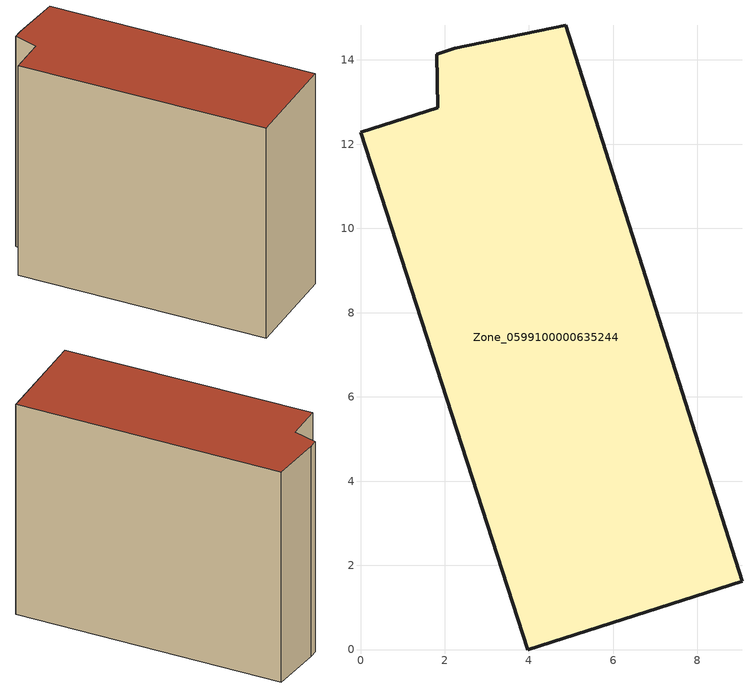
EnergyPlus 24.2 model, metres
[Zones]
Zone_0599100000635244
 floor ground (C_G): 2.24,14.28 4.87,14.82 9.06,1.62 3.97,0 0,12.29 1.83,12.87 1.81,14.14 z0
 wall outside (C_F): 0,12.29 3.97,0 9.06,1.62 4.87,14.82 2.24,14.28 1.81,14.14 1.83,12.87 0,12.29 z0:11.64
 roof outside (C_R): 4.87,14.82 2.24,14.28 1.81,14.14 1.83,12.87 0,12.29 3.97,0 9.06,1.62 z11.64
[BUILDING]
Pand.0599100000635244: North Axis=0; Terrain=City; Loads Convergence Tolerance Value=0.04; Temperature Convergence Tolerance Value=0.4; Solar Distribution=FullExterior; Maximum Number of Warmup Days=25; Minimum Number of Warmup Days=1
[Site:Location]
Rotterdam.The.Hague.AP_ZH_NLD Design_Conditions: Latitude=51.96; Longitude=4.45; Time Zone=1; Elevation=-4.5
[SITE:GROUNDTEMPERATURE:BUILDINGSURFACE]
18, 18, 18, 18, 18, 18, 18, 18, 18, 18, 18, 18
[MATERIAL] Thermal Absorptance=0.9; Solar Absorptance=0.7; Visible Absorptance=0.7
Name | Roughness | Thickness | Conductivity | Density | Specific Heat
G.TI.1946 | MediumSmooth | 0.15 | 1 | 540 | 1210
F.TI.1946 | Rough | 0.3 | 0.857143 | 1920 | 840
R.TI.1946 | MediumRough | 0.2 | 0.1 | 1500 | 1000
[CONSTRUCTION]
C_G: G.TI.1946
C_F: F.TI.1946
C_R: R.TI.1946
[ZONE]
Zone_0599100000635244: Type=1; Multiplier=1; Ceiling Height=Autocalculate; Volume=Autocalculate; Floor Area=autocalculate; Part of Total Floor Area=Yes
[ZONEINFILTRATION:DESIGNFLOWRATE]
Infil_Zone_0599100000635244: Zone or ZoneList or Space or SpaceList=Zone_0599100000635244; Schedule=AlwaysOn; Design Flow Rate Calculation Method=Flow/Area; Flow Rate per Floor Area=0.003; Constant Term Coefficient=1; Temperature Term Coefficient=0; Velocity Term Coefficient=0; Velocity Squared Term Coefficient=0
[HVACTEMPLATE:ZONE:IDEALLOADSAIRSYSTEM]
Zone_0599100000635244: Maximum Heating Supply Air Temperature=50; Minimum Cooling Supply Air Temperature=13; Maximum Heating Supply Air Humidity Ratio=0.0156; Minimum Cooling Supply Air Humidity Ratio=0.0077; Heating Limit=NoLimit; Cooling Limit=NoLimit; Dehumidification Control Type=ConstantSensibleHeatRatio; Cooling Sensible Heat Ratio=0.7; Dehumidification Setpoint=60; Humidification Control Type=None; Humidification Setpoint=30; Outdoor Air Method=None; Outdoor Air Flow Rate per Person=0.00944; Outdoor Air Flow Rate per Zone Floor Area=0; Outdoor Air Flow Rate per Zone=0; Demand Controlled Ventilation Type=None; Outdoor Air Economizer Type=NoEconomizer; Heat Recovery Type=None; Sensible Heat Recovery Effectiveness=0.7; Latent Heat Recovery Effectiveness=0.65
[ZONECONTROL:THERMOSTAT]
ThermostatControl_Zone_0599100000635244: Zone or ZoneList=Zone_0599100000635244; Control Type Schedule=DualSetpointControlType; Control 1=Thermostat_Zone_0599100000635244; Temperature Difference Between Cutout And Setpoint=0
[THERMOSTATSETPOINT:DUALSETPOINT]
Thermostat_Zone_0599100000635244: Heating Setpoint Temperature Schedule=HeatingSetpoint_Zone_0599100000635244; Cooling Setpoint Temperature Schedule=CoolingSetpoint_Zone_0599100000635244
[SCHEDULE:COMPACT]
HeatingSetpoint_Zone_0599100000635244: Through: 12/31, For: AllDays, Until: 24:00, 21
CoolingSetpoint_Zone_0599100000635244: Through: 12/31, For: AllDays, Until: 24:00, 24
DualSetpointControlType: Through: 12/31, For: AllDays, Until: 24:00, 4
AlwaysOn: Through: 12/31, For: AllDays, Until: 24:00, 1
